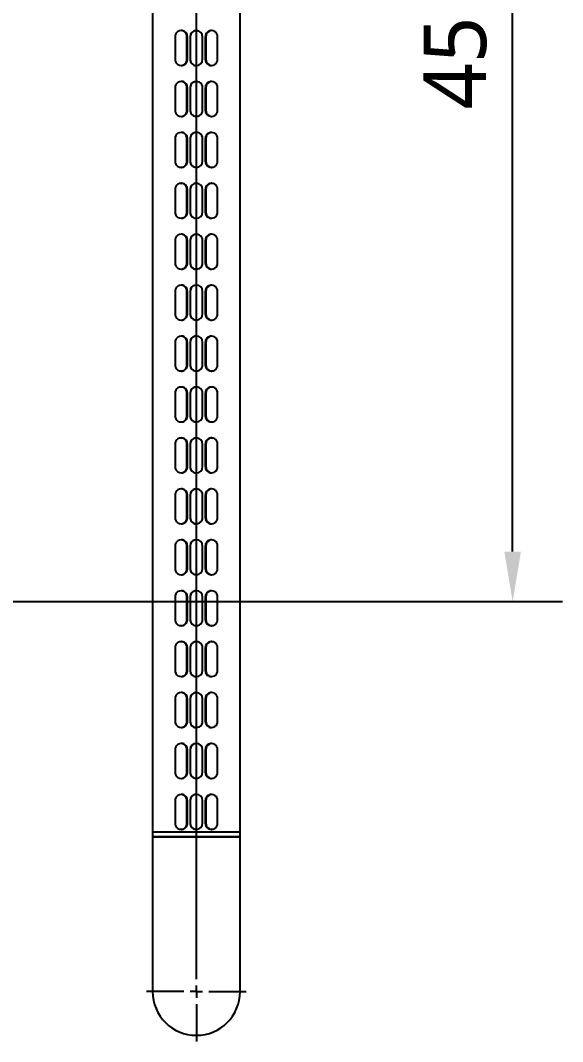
# Model space of a CAD drawing. Header units: millimetres. Extents: x 0 to 4679, y -4094 to -981.
# Drawn here: x 3387.6 to 3604.6, y -2334.9 to -1925.8 of the extents above; entities that cross this region are included whole.
import ezdxf
from ezdxf.lldxf.tags import DXFTag

# ---------------------------------------------------------------- set-up
doc = ezdxf.new("R2010")
doc.units = ezdxf.units.MM
for name, color, linetype in [('내부선 및 부속', 4, 'Continuous'), ('중심선', 1, 'DASHED'), ('치수선', 7, 'Continuous')]:
    doc.layers.add(name, color=color, linetype=linetype)
doc.styles.add('맑은고딕_치수', font='malgun.ttf', dxfattribs={"height": 25})
tags = doc.linetypes.add('DASHDOT', pattern=[70, 31, -13, 13, -13]).pattern_tags.tags
tags[10:11] = [DXFTag(74, 4), DXFTag(75, 0), DXFTag(340, '0'), DXFTag(46, 0.0), DXFTag(50, 0.0), DXFTag(44, 0.0), DXFTag(45, 0.0)]
tags[8:9] = [DXFTag(74, 4), DXFTag(75, 0), DXFTag(340, '0'), DXFTag(46, 0.0), DXFTag(50, 0.0), DXFTag(44, 0.0), DXFTag(45, 0.0)]
tags[6:7] = [DXFTag(74, 4), DXFTag(75, 0), DXFTag(340, '0'), DXFTag(46, 0.0), DXFTag(50, 0.0), DXFTag(44, 0.0), DXFTag(45, 0.0)]
tags[4:5] = [DXFTag(74, 4), DXFTag(75, 0), DXFTag(340, '0'), DXFTag(46, 0.0), DXFTag(50, 0.0), DXFTag(44, 0.0), DXFTag(45, 0.0)]
tags = doc.linetypes.add('DASHED', pattern=[25.72, 12.86, -12.86]).pattern_tags.tags
tags[6:7] = [DXFTag(74, 4), DXFTag(75, 0), DXFTag(340, '0'), DXFTag(46, 0.0), DXFTag(50, 0.0), DXFTag(44, 0.0), DXFTag(45, 0.0)]
tags[4:5] = [DXFTag(74, 4), DXFTag(75, 0), DXFTag(340, '0'), DXFTag(46, 0.0), DXFTag(50, 0.0), DXFTag(44, 0.0), DXFTag(45, 0.0)]
doc.dimstyles.new('계림치수_맑은고딕', dxfattribs={"dimtxt": 25, "dimasz": 20, "dimexe": 20, "dimexo": 0.0625, "dimgap": 10, "dimtad": 1, "dimdec": 0, "dimzin": 0, "dimdsep": 46, "dimtxsty": '맑은고딕_치수', "dimcen": 0.09, "dimadec": 0, "dimazin": 0, "dimtfac": 1, "dimtdec": 0, "dimtofl": 0, "dimtmove": 0, "dimatfit": 3, "dimfxl": 1, "dimtolj": 1, "dimtzin": 0, "dimarcsym": 0})

# ---------------------------------------------------------------- blocks, each defined once
blk = doc.blocks.new('*D7')
at = {"layer": '치수선', "color": 0, "lineweight": -2, "transparency": 16777216}
for p, q in [((3383.1, -1708.6), (3604.65, -1708.6)), ((3584.65, -2138.6), (3584.65, -1728.6)), ((3318.1, -2158.6), (3604.65, -2158.6))]:
    blk.add_line(p, q, dxfattribs=at)
at = {"layer": '치수선', "color": 0, "transparency": 16777216}
for points in [[(3581.31, -1728.6), (3587.98, -1728.6), (3584.65, -1708.6)], [(3581.31, -2138.6), (3587.98, -2138.6), (3584.65, -2158.6)]]:
    blk.add_solid(points, dxfattribs=at)
at = {"layer": '치수선', "color": 0, "transparency": 16777216, "insert": (3561.73, -1933.6), "char_height": 25, "attachment_point": 5, "rotation": 90, "style": '맑은고딕_치수'}
blk.add_mtext('\\A1;450', dxfattribs=at)

msp = doc.modelspace()

# ---------------------------------------------------------------- linework, layer by layer
at = {"layer": '내부선 및 부속', "linetype": 'Continuous'}
for p, q in [((3440.51, -1908.9), (3440.51, -2250.9)), ((3475.51, -2250.9), (3475.51, -1908.9)), ((3452.04, -1929.9), (3451.87, -1929.9)), ((3458.02, -1929.9), (3458.02, -1929.9)), ((3464.18, -1929.9), (3464.01, -1929.9)), ((3449.52, -1932.4), (3449.52, -1941.4)), ((3454.22, -1941.4), (3454.22, -1932.4)), ((3454.45, -1941.4), (3454.45, -1932.4)), ((3455.52, -1932.4), (3455.52, -1941.4)), ((3455.52, -1932.4), (3455.52, -1941.4)), ((3460.52, -1941.4), (3460.52, -1932.4)), ((3461.6, -1932.4), (3461.6, -1941.4)), ((3461.83, -1932.4), (3461.83, -1941.4)), ((3466.53, -1941.4), (3466.53, -1932.4)), ((3451.87, -1943.9), (3452.04, -1943.9)), ((3458.02, -1943.9), (3458.02, -1943.9)), ((3464.01, -1943.9), (3464.18, -1943.9)), ((3452.04, -1950.3), (3451.87, -1950.3)), ((3458.02, -1950.3), (3458.02, -1950.3)), ((3464.18, -1950.3), (3464.01, -1950.3)), ((3449.52, -1952.8), (3449.52, -1961.8)), ((3454.22, -1961.8), (3454.22, -1952.8)), ((3454.45, -1961.8), (3454.45, -1952.8)), ((3455.52, -1952.8), (3455.52, -1961.8)), ((3455.52, -1952.8), (3455.52, -1961.8)), ((3460.52, -1961.8), (3460.52, -1952.8)), ((3461.6, -1952.8), (3461.6, -1961.8)), ((3461.83, -1952.8), (3461.83, -1961.8)), ((3466.53, -1961.8), (3466.53, -1952.8)), ((3451.87, -1964.3), (3452.04, -1964.3)), ((3458.02, -1964.3), (3458.02, -1964.3)), ((3464.01, -1964.3), (3464.18, -1964.3)), ((3452.04, -1970.7), (3451.87, -1970.7)), ((3458.02, -1970.7), (3458.02, -1970.7)), ((3464.18, -1970.7), (3464.01, -1970.7)), ((3449.52, -1973.2), (3449.52, -1982.2)), ((3454.22, -1982.2), (3454.22, -1973.2)), ((3454.45, -1982.2), (3454.45, -1973.2)), ((3455.52, -1973.2), (3455.52, -1982.2)), ((3455.52, -1973.2), (3455.52, -1982.2)), ((3460.52, -1982.2), (3460.52, -1973.2)), ((3461.6, -1973.2), (3461.6, -1982.2)), ((3461.83, -1973.2), (3461.83, -1982.2)), ((3466.53, -1982.2), (3466.53, -1973.2)), ((3451.87, -1984.7), (3452.04, -1984.7)), ((3458.02, -1984.7), (3458.02, -1984.7)), ((3464.01, -1984.7), (3464.18, -1984.7)), ((3452.04, -1991.1), (3451.87, -1991.1)), ((3458.02, -1991.1), (3458.02, -1991.1)), ((3464.18, -1991.1), (3464.01, -1991.1)), ((3449.52, -1993.6), (3449.52, -2002.6)), ((3454.22, -2002.6), (3454.22, -1993.6)), ((3454.45, -2002.6), (3454.45, -1993.6)), ((3455.52, -1993.6), (3455.52, -2002.6)), ((3455.52, -1993.6), (3455.52, -2002.6)), ((3460.52, -2002.6), (3460.52, -1993.6)), ((3461.6, -1993.6), (3461.6, -2002.6)), ((3461.83, -1993.6), (3461.83, -2002.6)), ((3466.53, -2002.6), (3466.53, -1993.6)), ((3451.87, -2005.1), (3452.04, -2005.1)), ((3458.02, -2005.1), (3458.02, -2005.1)), ((3464.01, -2005.1), (3464.18, -2005.1)), ((3452.04, -2011.5), (3451.87, -2011.5)), ((3458.02, -2011.5), (3458.02, -2011.5)), ((3464.18, -2011.5), (3464.01, -2011.5)), ((3449.52, -2014), (3449.52, -2023)), ((3454.22, -2023), (3454.22, -2014)), ((3454.45, -2023), (3454.45, -2014)), ((3455.52, -2014), (3455.52, -2023)), ((3455.52, -2014), (3455.52, -2023)), ((3460.52, -2023), (3460.52, -2014)), ((3461.6, -2014), (3461.6, -2023)), ((3461.83, -2014), (3461.83, -2023)), ((3466.53, -2023), (3466.53, -2014)), ((3451.87, -2025.5), (3452.04, -2025.5)), ((3458.02, -2025.5), (3458.02, -2025.5)), ((3464.01, -2025.5), (3464.18, -2025.5)), ((3452.04, -2031.9), (3451.87, -2031.9)), ((3458.02, -2031.9), (3458.02, -2031.9)), ((3464.18, -2031.9), (3464.01, -2031.9)), ((3449.52, -2034.4), (3449.52, -2043.4)), ((3454.22, -2043.4), (3454.22, -2034.4)), ((3454.45, -2043.4), (3454.45, -2034.4)), ((3455.52, -2034.4), (3455.52, -2043.4)), ((3455.52, -2034.4), (3455.52, -2043.4)), ((3460.52, -2043.4), (3460.52, -2034.4)), ((3461.6, -2034.4), (3461.6, -2043.4)), ((3461.83, -2034.4), (3461.83, -2043.4)), ((3466.53, -2043.4), (3466.53, -2034.4)), ((3451.87, -2045.9), (3452.04, -2045.9)), ((3458.02, -2045.9), (3458.02, -2045.9)), ((3464.01, -2045.9), (3464.18, -2045.9)), ((3452.04, -2052.3), (3451.87, -2052.3)), ((3458.02, -2052.3), (3458.02, -2052.3)), ((3464.18, -2052.3), (3464.01, -2052.3)), ((3449.52, -2054.8), (3449.52, -2063.8)), ((3454.22, -2063.8), (3454.22, -2054.8)), ((3454.45, -2063.8), (3454.45, -2054.8)), ((3455.52, -2054.8), (3455.52, -2063.8)), ((3455.52, -2054.8), (3455.52, -2063.8)), ((3460.52, -2063.8), (3460.52, -2054.8)), ((3461.6, -2054.8), (3461.6, -2063.8)), ((3461.83, -2054.8), (3461.83, -2063.8)), ((3466.53, -2063.8), (3466.53, -2054.8)), ((3451.87, -2066.3), (3452.04, -2066.3)), ((3458.02, -2066.3), (3458.02, -2066.3)), ((3464.01, -2066.3), (3464.18, -2066.3)), ((3452.04, -2072.7), (3451.87, -2072.7)), ((3458.02, -2072.7), (3458.02, -2072.7)), ((3464.18, -2072.7), (3464.01, -2072.7)), ((3449.52, -2075.2), (3449.52, -2084.2)), ((3454.22, -2084.2), (3454.22, -2075.2)), ((3454.45, -2084.2), (3454.45, -2075.2)), ((3455.52, -2075.2), (3455.52, -2084.2)), ((3455.52, -2075.2), (3455.52, -2084.2)), ((3460.52, -2084.2), (3460.52, -2075.2)), ((3461.6, -2075.2), (3461.6, -2084.2)), ((3461.83, -2075.2), (3461.83, -2084.2)), ((3466.53, -2084.2), (3466.53, -2075.2)), ((3451.87, -2086.7), (3452.04, -2086.7)), ((3458.02, -2086.7), (3458.02, -2086.7)), ((3464.01, -2086.7), (3464.18, -2086.7)), ((3452.04, -2093.1), (3451.87, -2093.1)), ((3458.02, -2093.1), (3458.02, -2093.1)), ((3464.18, -2093.1), (3464.01, -2093.1)), ((3449.52, -2095.6), (3449.52, -2104.6)), ((3454.22, -2104.6), (3454.22, -2095.6)), ((3454.45, -2104.6), (3454.45, -2095.6)), ((3455.52, -2095.6), (3455.52, -2104.6)), ((3455.52, -2095.6), (3455.52, -2104.6)), ((3460.52, -2104.6), (3460.52, -2095.6)), ((3461.6, -2095.6), (3461.6, -2104.6)), ((3461.83, -2095.6), (3461.83, -2104.6)), ((3466.53, -2104.6), (3466.53, -2095.6)), ((3451.87, -2107.1), (3452.04, -2107.1)), ((3458.02, -2107.1), (3458.02, -2107.1)), ((3464.01, -2107.1), (3464.18, -2107.1)), ((3452.04, -2113.5), (3451.87, -2113.5)), ((3458.02, -2113.5), (3458.02, -2113.5)), ((3464.18, -2113.5), (3464.01, -2113.5)), ((3449.52, -2116), (3449.52, -2125)), ((3454.22, -2125), (3454.22, -2116)), ((3454.45, -2125), (3454.45, -2116)), ((3455.52, -2116), (3455.52, -2125)), ((3455.52, -2116), (3455.52, -2125)), ((3460.52, -2125), (3460.52, -2116)), ((3461.6, -2116), (3461.6, -2125)), ((3461.83, -2116), (3461.83, -2125)), ((3466.53, -2125), (3466.53, -2116)), ((3451.87, -2127.5), (3452.04, -2127.5)), ((3458.02, -2127.5), (3458.02, -2127.5)), ((3464.01, -2127.5), (3464.18, -2127.5)), ((3452.04, -2133.9), (3451.87, -2133.9)), ((3458.02, -2133.9), (3458.02, -2133.9)), ((3464.18, -2133.9), (3464.01, -2133.9)), ((3449.52, -2136.4), (3449.52, -2145.4)), ((3454.22, -2145.4), (3454.22, -2136.4)), ((3454.45, -2145.4), (3454.45, -2136.4)), ((3455.52, -2136.4), (3455.52, -2145.4)), ((3455.52, -2136.4), (3455.52, -2145.4)), ((3460.52, -2145.4), (3460.52, -2136.4)), ((3461.6, -2136.4), (3461.6, -2145.4)), ((3461.83, -2136.4), (3461.83, -2145.4)), ((3466.53, -2145.4), (3466.53, -2136.4)), ((3451.87, -2147.9), (3452.04, -2147.9)), ((3458.02, -2147.9), (3458.02, -2147.9)), ((3464.01, -2147.9), (3464.18, -2147.9)), ((3452.04, -2154.3), (3451.87, -2154.3)), ((3458.02, -2154.3), (3458.02, -2154.3)), ((3464.18, -2154.3), (3464.01, -2154.3)), ((3449.52, -2156.8), (3449.52, -2165.8)), ((3454.22, -2165.8), (3454.22, -2156.8)), ((3454.45, -2165.8), (3454.45, -2156.8)), ((3455.52, -2156.8), (3455.52, -2165.8)), ((3455.52, -2156.8), (3455.52, -2165.8)), ((3460.52, -2165.8), (3460.52, -2156.8)), ((3461.6, -2156.8), (3461.6, -2165.8)), ((3461.83, -2156.8), (3461.83, -2165.8)), ((3466.53, -2165.8), (3466.53, -2156.8)), ((3451.87, -2168.3), (3452.04, -2168.3)), ((3458.02, -2168.3), (3458.02, -2168.3)), ((3464.01, -2168.3), (3464.18, -2168.3)), ((3452.04, -2174.7), (3451.87, -2174.7)), ((3458.02, -2174.7), (3458.02, -2174.7)), ((3464.18, -2174.7), (3464.01, -2174.7)), ((3449.52, -2177.2), (3449.52, -2186.2)), ((3454.22, -2186.2), (3454.22, -2177.2)), ((3454.45, -2186.2), (3454.45, -2177.2)), ((3455.52, -2177.2), (3455.52, -2186.2)), ((3455.52, -2177.2), (3455.52, -2186.2)), ((3460.52, -2186.2), (3460.52, -2177.2)), ((3461.6, -2177.2), (3461.6, -2186.2)), ((3461.83, -2177.2), (3461.83, -2186.2)), ((3466.53, -2186.2), (3466.53, -2177.2)), ((3451.87, -2188.7), (3452.04, -2188.7)), ((3458.02, -2188.7), (3458.02, -2188.7)), ((3464.01, -2188.7), (3464.18, -2188.7)), ((3452.04, -2195.1), (3451.87, -2195.1)), ((3458.02, -2195.1), (3458.02, -2195.1)), ((3464.18, -2195.1), (3464.01, -2195.1)), ((3449.52, -2197.6), (3449.52, -2206.6)), ((3454.22, -2206.6), (3454.22, -2197.6)), ((3454.45, -2206.6), (3454.45, -2197.6)), ((3455.52, -2197.6), (3455.52, -2206.6)), ((3455.52, -2197.6), (3455.52, -2206.6)), ((3460.52, -2206.6), (3460.52, -2197.6)), ((3461.6, -2197.6), (3461.6, -2206.6)), ((3461.83, -2197.6), (3461.83, -2206.6)), ((3466.53, -2206.6), (3466.53, -2197.6)), ((3451.87, -2209.1), (3452.04, -2209.1)), ((3458.02, -2209.1), (3458.02, -2209.1)), ((3464.01, -2209.1), (3464.18, -2209.1)), ((3452.04, -2215.5), (3451.87, -2215.5)), ((3458.02, -2215.5), (3458.02, -2215.5)), ((3464.18, -2215.5), (3464.01, -2215.5)), ((3449.52, -2218), (3449.52, -2227)), ((3454.22, -2227), (3454.22, -2218)), ((3454.45, -2227), (3454.45, -2218)), ((3455.52, -2218), (3455.52, -2227)), ((3455.52, -2218), (3455.52, -2227)), ((3460.52, -2227), (3460.52, -2218)), ((3461.6, -2218), (3461.6, -2227)), ((3461.83, -2218), (3461.83, -2227)), ((3466.53, -2227), (3466.53, -2218)), ((3451.87, -2229.5), (3452.04, -2229.5)), ((3458.02, -2229.5), (3458.02, -2229.5)), ((3464.01, -2229.5), (3464.18, -2229.5)), ((3452.04, -2235.9), (3451.87, -2235.9)), ((3458.02, -2235.9), (3458.02, -2235.9)), ((3464.18, -2235.9), (3464.01, -2235.9)), ((3449.52, -2238.4), (3449.52, -2247.4)), ((3454.22, -2247.4), (3454.22, -2238.4)), ((3454.45, -2247.4), (3454.45, -2238.4)), ((3455.52, -2238.4), (3455.52, -2247.4)), ((3455.52, -2238.4), (3455.52, -2247.4)), ((3460.52, -2247.4), (3460.52, -2238.4)), ((3461.6, -2238.4), (3461.6, -2247.4)), ((3461.83, -2238.4), (3461.83, -2247.4)), ((3466.53, -2247.4), (3466.53, -2238.4)), ((3440.51, -2250.9), (3440.51, -2252.9)), ((3440.51, -2250.9), (3456.41, -2250.9)), ((3440.51, -2250.9), (3475.51, -2250.9)), ((3440.51, -2252.9), (3440.51, -2289.9)), ((3440.51, -2252.9), (3456.41, -2252.9)), ((3475.51, -2252.9), (3440.51, -2252.9)), ((3451.87, -2249.9), (3452.04, -2249.9)), ((3456.41, -2250.9), (3475.51, -2250.9)), ((3456.41, -2252.9), (3475.51, -2252.9)), ((3458.02, -2249.9), (3458.02, -2249.9)), ((3464.01, -2249.9), (3464.18, -2249.9)), ((3475.51, -2252.9), (3475.51, -2250.9)), ((3475.51, -2289.9), (3475.51, -2252.9)), ((3440.51, -2289.9), (3440.51, -2314.9)), ((3475.51, -2314.9), (3475.51, -2289.9))]:
    msp.add_line(p, q, dxfattribs=at)
for centre, radius, start, end in [((3451.87, -1932.28), 2.35, 357.1435, 182.8565), ((3458.02, -1932.4), 2.5, 360, 180), ((3464.18, -1932.28), 2.35, 357.1214, 182.8786), ((3451.87, -1941.52), 2.35, 177.1437, 2.8563), ((3458.02, -1941.4), 2.5, 180.0002, 359.9998), ((3464.18, -1941.52), 2.35, 177.1217, 2.8783), ((3451.87, -1952.68), 2.35, 357.1434, 182.8566), ((3458.02, -1952.8), 2.5, 359.9999, 180.0001), ((3464.18, -1952.68), 2.35, 357.1213, 182.8787), ((3451.87, -1961.92), 2.35, 177.1433, 2.8567), ((3458.02, -1961.8), 2.5, 179.9997, 0.0003), ((3464.18, -1961.92), 2.35, 177.1212, 2.8788), ((3451.87, -1973.08), 2.35, 357.1433, 182.8567), ((3458.02, -1973.2), 2.5, 359.9997, 180.0003), ((3464.18, -1973.08), 2.35, 357.1212, 182.8788), ((3451.87, -1982.32), 2.35, 177.1437, 2.8563), ((3458.02, -1982.2), 2.5, 180.0002, 359.9998), ((3464.18, -1982.32), 2.35, 177.1217, 2.8783), ((3451.87, -1993.48), 2.35, 357.1437, 182.8563), ((3458.02, -1993.6), 2.5, 0.0002, 179.9998), ((3464.18, -1993.48), 2.35, 357.1217, 182.8783), ((3451.87, -2002.72), 2.35, 177.1437, 2.8563), ((3458.02, -2002.6), 2.5, 180.0002, 359.9998), ((3464.18, -2002.72), 2.35, 177.1217, 2.8783), ((3451.87, -2013.88), 2.35, 357.1431, 182.8569), ((3458.02, -2014), 2.5, 359.9995, 180.0005), ((3464.18, -2013.88), 2.35, 357.121, 182.879), ((3451.87, -2023.12), 2.35, 177.1431, 2.8569), ((3458.02, -2023), 2.5, 179.9995, 0.0005), ((3464.18, -2023.12), 2.35, 177.121, 2.879), ((3451.87, -2034.28), 2.35, 357.1437, 182.8563), ((3458.02, -2034.4), 2.5, 0.0002, 179.9998), ((3464.18, -2034.28), 2.35, 357.1217, 182.8783), ((3451.87, -2043.52), 2.35, 177.1437, 2.8563), ((3458.02, -2043.4), 2.5, 180.0002, 359.9998), ((3464.18, -2043.52), 2.35, 177.1217, 2.8783), ((3451.87, -2054.68), 2.35, 357.1437, 182.8563), ((3458.02, -2054.8), 2.5, 0.0002, 179.9998), ((3464.18, -2054.68), 2.35, 357.1217, 182.8783), ((3451.87, -2063.92), 2.35, 177.1433, 2.8567), ((3458.02, -2063.8), 2.5, 179.9997, 0.0003), ((3464.18, -2063.92), 2.35, 177.1212, 2.8788), ((3451.87, -2075.08), 2.35, 357.1433, 182.8567), ((3458.02, -2075.2), 2.5, 359.9997, 180.0003), ((3464.18, -2075.08), 2.35, 357.1212, 182.8788), ((3451.87, -2084.32), 2.35, 177.1437, 2.8563), ((3458.02, -2084.2), 2.5, 180.0002, 359.9998), ((3464.18, -2084.32), 2.35, 177.1217, 2.8783), ((3451.87, -2095.48), 2.35, 357.1437, 182.8563), ((3458.02, -2095.6), 2.5, 0.0002, 179.9998), ((3464.18, -2095.48), 2.35, 357.1217, 182.8783), ((3451.87, -2104.72), 2.35, 177.1437, 2.8563), ((3458.02, -2104.6), 2.5, 180.0002, 359.9998), ((3464.18, -2104.72), 2.35, 177.1217, 2.8783), ((3451.87, -2115.88), 2.35, 357.1433, 182.8567), ((3458.02, -2116), 2.5, 359.9997, 180.0003), ((3464.18, -2115.88), 2.35, 357.1212, 182.8788), ((3451.87, -2125.12), 2.35, 177.1431, 2.8569), ((3458.02, -2125), 2.5, 179.9995, 0.0005), ((3464.18, -2125.12), 2.35, 177.121, 2.879), ((3451.87, -2136.28), 2.35, 357.1437, 182.8563), ((3458.02, -2136.4), 2.5, 0.0002, 179.9998), ((3464.18, -2136.28), 2.35, 357.1217, 182.8783), ((3451.87, -2145.52), 2.35, 177.1437, 2.8563), ((3458.02, -2145.4), 2.5, 180.0002, 359.9998), ((3464.18, -2145.52), 2.35, 177.1217, 2.8783), ((3451.87, -2156.68), 2.35, 357.1437, 182.8563), ((3458.02, -2156.8), 2.5, 0.0002, 179.9998), ((3464.18, -2156.68), 2.35, 357.1217, 182.8783), ((3451.87, -2165.92), 2.35, 177.1433, 2.8567), ((3458.02, -2165.8), 2.5, 179.9997, 0.0003), ((3464.18, -2165.92), 2.35, 177.1212, 2.8788), ((3451.87, -2177.08), 2.35, 357.1433, 182.8567), ((3458.02, -2177.2), 2.5, 359.9997, 180.0003), ((3464.18, -2177.08), 2.35, 357.1212, 182.8788), ((3451.87, -2186.32), 2.35, 177.1437, 2.8563), ((3458.02, -2186.2), 2.5, 180.0002, 359.9998), ((3464.18, -2186.32), 2.35, 177.1217, 2.8783), ((3451.87, -2197.48), 2.35, 357.1437, 182.8563), ((3458.02, -2197.6), 2.5, 0.0002, 179.9998), ((3464.18, -2197.48), 2.35, 357.1217, 182.8783), ((3451.87, -2206.72), 2.35, 177.1431, 2.8569), ((3458.02, -2206.6), 2.5, 179.9995, 0.0005), ((3464.18, -2206.72), 2.35, 177.121, 2.879), ((3451.87, -2217.88), 2.35, 357.1437, 182.8563), ((3458.02, -2218), 2.5, 0.0002, 179.9998), ((3464.18, -2217.88), 2.35, 357.1217, 182.8783), ((3451.87, -2227.12), 2.35, 177.1437, 2.8563), ((3458.02, -2227), 2.5, 180.0002, 359.9998), ((3464.18, -2227.12), 2.35, 177.1217, 2.8783), ((3451.87, -2238.28), 2.35, 357.1437, 182.8563), ((3458.02, -2238.4), 2.5, 0.0002, 179.9998), ((3464.18, -2238.28), 2.35, 357.1217, 182.8783), ((3451.87, -2247.52), 2.35, 177.1437, 2.8563), ((3458.02, -2247.4), 2.5, 180.0002, 359.9998), ((3464.18, -2247.52), 2.35, 177.1217, 2.8783), ((3458.01, -2314.9), 17.5, 180, 270), ((3458.01, -2314.9), 17.5, 270, 0)]:
    msp.add_arc(centre, radius, start, end, dxfattribs=at)
for points, knots in [([(3454.45, -1932.4), (3454.42, -1932.12), (3454.37, -1931.56), (3453.95, -1930.82), (3453.33, -1930.25), (3452.66, -1929.93), (3452.21, -1929.93), (3452.04, -1929.93)], [0, 0, 0, 0, 0.21325, 0.426444, 0.641012, 0.856495, 1, 1, 1, 1]), ([(3458.02, -1929.93), (3457.93, -1929.92), (3457.56, -1929.89), (3456.93, -1930.12), (3456.23, -1930.59), (3455.73, -1931.29), (3455.54, -1931.93), (3455.53, -1932.31), (3455.52, -1932.4)], [0, 0, 0, 0, 0.070496, 0.282949, 0.496153, 0.711255, 0.926475, 1, 1, 1, 1]), ([(3464, -1929.93), (3463.92, -1929.92), (3463.57, -1929.89), (3462.97, -1930.12), (3462.29, -1930.59), (3461.81, -1931.29), (3461.61, -1931.93), (3461.6, -1932.31), (3461.6, -1932.4)], [0, 0, 0, 0, 0.070496, 0.282949, 0.496153, 0.711255, 0.926475, 1, 1, 1, 1]), ([(3452.04, -1943.87), (3452.13, -1943.88), (3452.47, -1943.91), (3453.08, -1943.69), (3453.75, -1943.21), (3454.24, -1942.52), (3454.43, -1941.87), (3454.44, -1941.5), (3454.45, -1941.4)], [0, 0, 0, 0, 0.070496, 0.282951, 0.496155, 0.711255, 0.926479, 1, 1, 1, 1]), ([(3455.52, -1941.4), (3455.55, -1941.68), (3455.61, -1942.24), (3456.03, -1942.99), (3456.66, -1943.55), (3457.36, -1943.87), (3457.84, -1943.87), (3458.02, -1943.87)], [0, 0, 0, 0, 0.213246, 0.426444, 0.64101, 0.856495, 1, 1, 1, 1]), ([(3461.6, -1941.4), (3461.62, -1941.68), (3461.68, -1942.24), (3462.1, -1942.99), (3462.71, -1943.55), (3463.39, -1943.87), (3463.83, -1943.87), (3464.01, -1943.87)], [0, 0, 0, 0, 0.213246, 0.426444, 0.64101, 0.856495, 1, 1, 1, 1]), ([(3454.45, -1952.8), (3454.42, -1952.52), (3454.37, -1951.96), (3453.95, -1951.22), (3453.33, -1950.65), (3452.66, -1950.33), (3452.21, -1950.33), (3452.04, -1950.33)], [0, 0, 0, 0, 0.21325, 0.426444, 0.641012, 0.856495, 1, 1, 1, 1]), ([(3458.02, -1950.33), (3457.93, -1950.32), (3457.56, -1950.29), (3456.93, -1950.52), (3456.23, -1950.99), (3455.73, -1951.69), (3455.54, -1952.33), (3455.53, -1952.71), (3455.52, -1952.8)], [0, 0, 0, 0, 0.070496, 0.28295, 0.496154, 0.711252, 0.926475, 1, 1, 1, 1]), ([(3464, -1950.33), (3463.92, -1950.32), (3463.57, -1950.29), (3462.97, -1950.52), (3462.29, -1950.99), (3461.81, -1951.69), (3461.61, -1952.33), (3461.6, -1952.71), (3461.6, -1952.8)], [0, 0, 0, 0, 0.070496, 0.28295, 0.496154, 0.711252, 0.926475, 1, 1, 1, 1]), ([(3452.04, -1964.27), (3452.13, -1964.28), (3452.47, -1964.31), (3453.08, -1964.09), (3453.75, -1963.61), (3454.24, -1962.92), (3454.43, -1962.27), (3454.44, -1961.9), (3454.45, -1961.8)], [0, 0, 0, 0, 0.070496, 0.28295, 0.496154, 0.711255, 0.926475, 1, 1, 1, 1]), ([(3455.52, -1961.8), (3455.55, -1962.08), (3455.61, -1962.64), (3456.03, -1963.39), (3456.66, -1963.95), (3457.36, -1964.27), (3457.84, -1964.27), (3458.02, -1964.27)], [0, 0, 0, 0, 0.213249, 0.426443, 0.641013, 0.856495, 1, 1, 1, 1]), ([(3461.6, -1961.8), (3461.62, -1962.08), (3461.68, -1962.64), (3462.1, -1963.39), (3462.71, -1963.95), (3463.39, -1964.27), (3463.83, -1964.27), (3464.01, -1964.27)], [0, 0, 0, 0, 0.213249, 0.426443, 0.641013, 0.856495, 1, 1, 1, 1]), ([(3454.45, -1973.2), (3454.42, -1972.92), (3454.37, -1972.36), (3453.95, -1971.62), (3453.33, -1971.05), (3452.66, -1970.73), (3452.21, -1970.73), (3452.04, -1970.73)], [0, 0, 0, 0, 0.213249, 0.426443, 0.641013, 0.856495, 1, 1, 1, 1]), ([(3458.02, -1970.73), (3457.93, -1970.72), (3457.56, -1970.69), (3456.93, -1970.92), (3456.23, -1971.39), (3455.73, -1972.09), (3455.54, -1972.73), (3455.53, -1973.11), (3455.52, -1973.2)], [0, 0, 0, 0, 0.070496, 0.28295, 0.496154, 0.711256, 0.926475, 1, 1, 1, 1]), ([(3464, -1970.73), (3463.92, -1970.72), (3463.57, -1970.69), (3462.97, -1970.92), (3462.29, -1971.39), (3461.81, -1972.09), (3461.61, -1972.73), (3461.6, -1973.11), (3461.6, -1973.2)], [0, 0, 0, 0, 0.070496, 0.28295, 0.496154, 0.711256, 0.926475, 1, 1, 1, 1]), ([(3452.04, -1984.67), (3452.13, -1984.68), (3452.47, -1984.71), (3453.08, -1984.49), (3453.75, -1984.01), (3454.24, -1983.32), (3454.43, -1982.67), (3454.44, -1982.3), (3454.45, -1982.2)], [0, 0, 0, 0, 0.070497, 0.282952, 0.496157, 0.711254, 0.926482, 1, 1, 1, 1]), ([(3455.52, -1982.2), (3455.55, -1982.48), (3455.61, -1983.04), (3456.03, -1983.79), (3456.66, -1984.35), (3457.36, -1984.67), (3457.84, -1984.67), (3458.02, -1984.67)], [0, 0, 0, 0, 0.213243, 0.426444, 0.641011, 0.856494, 1, 1, 1, 1]), ([(3461.6, -1982.2), (3461.62, -1982.48), (3461.68, -1983.04), (3462.1, -1983.79), (3462.71, -1984.35), (3463.39, -1984.67), (3463.83, -1984.67), (3464.01, -1984.67)], [0, 0, 0, 0, 0.213243, 0.426444, 0.641011, 0.856494, 1, 1, 1, 1]), ([(3454.45, -1993.6), (3454.42, -1993.32), (3454.37, -1992.76), (3453.95, -1992.02), (3453.33, -1991.45), (3452.66, -1991.13), (3452.21, -1991.13), (3452.04, -1991.13)], [0, 0, 0, 0, 0.21325, 0.426445, 0.641011, 0.856495, 1, 1, 1, 1]), ([(3458.02, -1991.13), (3457.93, -1991.12), (3457.56, -1991.09), (3456.93, -1991.32), (3456.23, -1991.79), (3455.73, -1992.49), (3455.54, -1993.13), (3455.53, -1993.51), (3455.52, -1993.6)], [0, 0, 0, 0, 0.070497, 0.28295, 0.496154, 0.711256, 0.926475, 1, 1, 1, 1]), ([(3464, -1991.13), (3463.92, -1991.12), (3463.57, -1991.09), (3462.97, -1991.32), (3462.29, -1991.79), (3461.81, -1992.49), (3461.61, -1993.13), (3461.6, -1993.51), (3461.6, -1993.6)], [0, 0, 0, 0, 0.070497, 0.28295, 0.496154, 0.711256, 0.926475, 1, 1, 1, 1]), ([(3452.04, -2005.07), (3452.13, -2005.08), (3452.47, -2005.11), (3453.08, -2004.89), (3453.75, -2004.41), (3454.24, -2003.72), (3454.43, -2003.07), (3454.44, -2002.7), (3454.45, -2002.6)], [0, 0, 0, 0, 0.070496, 0.28295, 0.496154, 0.711255, 0.926475, 1, 1, 1, 1]), ([(3455.52, -2002.6), (3455.55, -2002.88), (3455.61, -2003.44), (3456.03, -2004.19), (3456.66, -2004.75), (3457.36, -2005.07), (3457.84, -2005.07), (3458.02, -2005.07)], [0, 0, 0, 0, 0.21325, 0.426444, 0.641009, 0.856495, 1, 1, 1, 1]), ([(3461.6, -2002.6), (3461.62, -2002.88), (3461.68, -2003.44), (3462.1, -2004.19), (3462.71, -2004.75), (3463.39, -2005.07), (3463.83, -2005.07), (3464.01, -2005.07)], [0, 0, 0, 0, 0.21325, 0.426444, 0.641009, 0.856495, 1, 1, 1, 1]), ([(3454.45, -2014), (3454.42, -2013.72), (3454.37, -2013.16), (3453.95, -2012.42), (3453.33, -2011.85), (3452.66, -2011.53), (3452.21, -2011.53), (3452.04, -2011.53)], [0, 0, 0, 0, 0.213249, 0.426443, 0.641013, 0.856495, 1, 1, 1, 1]), ([(3458.02, -2011.53), (3457.93, -2011.52), (3457.56, -2011.49), (3456.93, -2011.72), (3456.23, -2012.19), (3455.73, -2012.89), (3455.54, -2013.53), (3455.53, -2013.91), (3455.52, -2014)], [0, 0, 0, 0, 0.070496, 0.28295, 0.496153, 0.711249, 0.926475, 1, 1, 1, 1]), ([(3464, -2011.53), (3463.92, -2011.52), (3463.57, -2011.49), (3462.97, -2011.72), (3462.29, -2012.19), (3461.81, -2012.89), (3461.61, -2013.53), (3461.6, -2013.91), (3461.6, -2014)], [0, 0, 0, 0, 0.070496, 0.28295, 0.496153, 0.711249, 0.926475, 1, 1, 1, 1]), ([(3452.04, -2025.47), (3452.13, -2025.48), (3452.47, -2025.51), (3453.08, -2025.29), (3453.75, -2024.81), (3454.24, -2024.12), (3454.43, -2023.47), (3454.44, -2023.1), (3454.45, -2023)], [0, 0, 0, 0, 0.070496, 0.28295, 0.496154, 0.711255, 0.926475, 1, 1, 1, 1]), ([(3455.52, -2023), (3455.55, -2023.28), (3455.61, -2023.84), (3456.03, -2024.59), (3456.66, -2025.15), (3457.36, -2025.47), (3457.84, -2025.47), (3458.02, -2025.47)], [0, 0, 0, 0, 0.213249, 0.426443, 0.641013, 0.856495, 1, 1, 1, 1]), ([(3461.6, -2023), (3461.62, -2023.28), (3461.68, -2023.84), (3462.1, -2024.59), (3462.71, -2025.15), (3463.39, -2025.47), (3463.83, -2025.47), (3464.01, -2025.47)], [0, 0, 0, 0, 0.213249, 0.426443, 0.641013, 0.856495, 1, 1, 1, 1]), ([(3454.45, -2034.4), (3454.42, -2034.12), (3454.37, -2033.56), (3453.95, -2032.82), (3453.33, -2032.25), (3452.66, -2031.93), (3452.21, -2031.93), (3452.04, -2031.93)], [0, 0, 0, 0, 0.213249, 0.426443, 0.641013, 0.856495, 1, 1, 1, 1]), ([(3458.02, -2031.93), (3457.93, -2031.92), (3457.56, -2031.89), (3456.93, -2032.12), (3456.23, -2032.59), (3455.73, -2033.29), (3455.54, -2033.93), (3455.53, -2034.31), (3455.52, -2034.4)], [0, 0, 0, 0, 0.070496, 0.28295, 0.496154, 0.711256, 0.926475, 1, 1, 1, 1]), ([(3464, -2031.93), (3463.92, -2031.92), (3463.57, -2031.89), (3462.97, -2032.12), (3462.29, -2032.59), (3461.81, -2033.29), (3461.61, -2033.93), (3461.6, -2034.31), (3461.6, -2034.4)], [0, 0, 0, 0, 0.070496, 0.28295, 0.496154, 0.711256, 0.926475, 1, 1, 1, 1]), ([(3452.04, -2045.87), (3452.13, -2045.88), (3452.47, -2045.91), (3453.08, -2045.69), (3453.75, -2045.21), (3454.24, -2044.52), (3454.43, -2043.87), (3454.44, -2043.5), (3454.45, -2043.4)], [0, 0, 0, 0, 0.070496, 0.282948, 0.496153, 0.711255, 0.926475, 1, 1, 1, 1]), ([(3455.52, -2043.4), (3455.55, -2043.68), (3455.61, -2044.24), (3456.03, -2044.99), (3456.66, -2045.55), (3457.36, -2045.87), (3457.84, -2045.87), (3458.02, -2045.87)], [0, 0, 0, 0, 0.21325, 0.426445, 0.641011, 0.856495, 1, 1, 1, 1]), ([(3461.6, -2043.4), (3461.62, -2043.68), (3461.68, -2044.24), (3462.1, -2044.99), (3462.71, -2045.55), (3463.39, -2045.87), (3463.83, -2045.87), (3464.01, -2045.87)], [0, 0, 0, 0, 0.21325, 0.426445, 0.641011, 0.856495, 1, 1, 1, 1]), ([(3454.45, -2054.8), (3454.42, -2054.52), (3454.37, -2053.96), (3453.95, -2053.22), (3453.33, -2052.65), (3452.66, -2052.33), (3452.21, -2052.33), (3452.04, -2052.33)], [0, 0, 0, 0, 0.213243, 0.426444, 0.641011, 0.856494, 1, 1, 1, 1]), ([(3458.02, -2052.33), (3457.93, -2052.32), (3457.56, -2052.29), (3456.93, -2052.52), (3456.23, -2052.99), (3455.73, -2053.69), (3455.54, -2054.33), (3455.53, -2054.71), (3455.52, -2054.8)], [0, 0, 0, 0, 0.070496, 0.282949, 0.496158, 0.711254, 0.926475, 1, 1, 1, 1]), ([(3464, -2052.33), (3463.92, -2052.32), (3463.57, -2052.29), (3462.97, -2052.52), (3462.29, -2052.99), (3461.81, -2053.69), (3461.61, -2054.33), (3461.6, -2054.71), (3461.6, -2054.8)], [0, 0, 0, 0, 0.070497, 0.282949, 0.496158, 0.711254, 0.926475, 1, 1, 1, 1]), ([(3452.04, -2066.27), (3452.13, -2066.28), (3452.47, -2066.31), (3453.08, -2066.09), (3453.75, -2065.61), (3454.24, -2064.92), (3454.43, -2064.27), (3454.44, -2063.9), (3454.45, -2063.8)], [0, 0, 0, 0, 0.070496, 0.28295, 0.496154, 0.711255, 0.926475, 1, 1, 1, 1]), ([(3455.52, -2063.8), (3455.55, -2064.08), (3455.61, -2064.64), (3456.03, -2065.39), (3456.66, -2065.95), (3457.36, -2066.27), (3457.84, -2066.27), (3458.02, -2066.27)], [0, 0, 0, 0, 0.213249, 0.426443, 0.641013, 0.856495, 1, 1, 1, 1]), ([(3461.6, -2063.8), (3461.62, -2064.08), (3461.68, -2064.64), (3462.1, -2065.39), (3462.71, -2065.95), (3463.39, -2066.27), (3463.83, -2066.27), (3464.01, -2066.27)], [0, 0, 0, 0, 0.213249, 0.426443, 0.641013, 0.856495, 1, 1, 1, 1]), ([(3454.45, -2075.2), (3454.42, -2074.92), (3454.37, -2074.36), (3453.95, -2073.62), (3453.33, -2073.05), (3452.66, -2072.73), (3452.21, -2072.73), (3452.04, -2072.73)], [0, 0, 0, 0, 0.213249, 0.426443, 0.641013, 0.856495, 1, 1, 1, 1]), ([(3458.02, -2072.73), (3457.93, -2072.72), (3457.56, -2072.69), (3456.93, -2072.92), (3456.23, -2073.39), (3455.73, -2074.09), (3455.54, -2074.73), (3455.53, -2075.11), (3455.52, -2075.2)], [0, 0, 0, 0, 0.070496, 0.28295, 0.496154, 0.711256, 0.926475, 1, 1, 1, 1]), ([(3464, -2072.73), (3463.92, -2072.72), (3463.57, -2072.69), (3462.97, -2072.92), (3462.29, -2073.39), (3461.81, -2074.09), (3461.61, -2074.73), (3461.6, -2075.11), (3461.6, -2075.2)], [0, 0, 0, 0, 0.070496, 0.28295, 0.496154, 0.711256, 0.926475, 1, 1, 1, 1]), ([(3452.04, -2086.67), (3452.13, -2086.68), (3452.47, -2086.71), (3453.08, -2086.49), (3453.75, -2086.01), (3454.24, -2085.32), (3454.43, -2084.67), (3454.44, -2084.3), (3454.45, -2084.2)], [0, 0, 0, 0, 0.070496, 0.282949, 0.496158, 0.711254, 0.926475, 1, 1, 1, 1]), ([(3455.52, -2084.2), (3455.55, -2084.48), (3455.61, -2085.04), (3456.03, -2085.79), (3456.66, -2086.35), (3457.36, -2086.67), (3457.84, -2086.67), (3458.02, -2086.67)], [0, 0, 0, 0, 0.213243, 0.426444, 0.641011, 0.856494, 1, 1, 1, 1]), ([(3461.6, -2084.2), (3461.62, -2084.48), (3461.68, -2085.04), (3462.1, -2085.79), (3462.71, -2086.35), (3463.39, -2086.67), (3463.83, -2086.67), (3464.01, -2086.67)], [0, 0, 0, 0, 0.213243, 0.426444, 0.641011, 0.856494, 1, 1, 1, 1]), ([(3454.45, -2095.6), (3454.42, -2095.32), (3454.37, -2094.76), (3453.95, -2094.02), (3453.33, -2093.45), (3452.66, -2093.13), (3452.21, -2093.13), (3452.04, -2093.13)], [0, 0, 0, 0, 0.21325, 0.426445, 0.641011, 0.856495, 1, 1, 1, 1]), ([(3458.02, -2093.13), (3457.93, -2093.12), (3457.56, -2093.09), (3456.93, -2093.32), (3456.23, -2093.79), (3455.73, -2094.49), (3455.54, -2095.13), (3455.53, -2095.51), (3455.52, -2095.6)], [0, 0, 0, 0, 0.070496, 0.282948, 0.496153, 0.711255, 0.926475, 1, 1, 1, 1]), ([(3464, -2093.13), (3463.92, -2093.12), (3463.57, -2093.09), (3462.97, -2093.32), (3462.29, -2093.79), (3461.81, -2094.49), (3461.61, -2095.13), (3461.6, -2095.51), (3461.6, -2095.6)], [0, 0, 0, 0, 0.070496, 0.282948, 0.496153, 0.711255, 0.926475, 1, 1, 1, 1]), ([(3452.04, -2107.07), (3452.13, -2107.08), (3452.47, -2107.11), (3453.08, -2106.89), (3453.75, -2106.41), (3454.24, -2105.72), (3454.43, -2105.07), (3454.44, -2104.7), (3454.45, -2104.6)], [0, 0, 0, 0, 0.070496, 0.28295, 0.496154, 0.711255, 0.926475, 1, 1, 1, 1]), ([(3455.52, -2104.6), (3455.55, -2104.88), (3455.61, -2105.44), (3456.03, -2106.19), (3456.66, -2106.75), (3457.36, -2107.07), (3457.84, -2107.07), (3458.02, -2107.07)], [0, 0, 0, 0, 0.213249, 0.426443, 0.641013, 0.856495, 1, 1, 1, 1]), ([(3461.6, -2104.6), (3461.62, -2104.88), (3461.68, -2105.44), (3462.1, -2106.19), (3462.71, -2106.75), (3463.39, -2107.07), (3463.83, -2107.07), (3464.01, -2107.07)], [0, 0, 0, 0, 0.213249, 0.426443, 0.641013, 0.856495, 1, 1, 1, 1]), ([(3454.45, -2116), (3454.42, -2115.72), (3454.37, -2115.16), (3453.95, -2114.42), (3453.33, -2113.85), (3452.66, -2113.53), (3452.21, -2113.53), (3452.04, -2113.53)], [0, 0, 0, 0, 0.213249, 0.426443, 0.641013, 0.856495, 1, 1, 1, 1]), ([(3458.02, -2113.53), (3457.93, -2113.52), (3457.56, -2113.49), (3456.93, -2113.72), (3456.23, -2114.19), (3455.73, -2114.89), (3455.54, -2115.53), (3455.53, -2115.91), (3455.52, -2116)], [0, 0, 0, 0, 0.070496, 0.28295, 0.496154, 0.711256, 0.926475, 1, 1, 1, 1]), ([(3464, -2113.53), (3463.92, -2113.52), (3463.57, -2113.49), (3462.97, -2113.72), (3462.29, -2114.19), (3461.81, -2114.89), (3461.61, -2115.53), (3461.6, -2115.91), (3461.6, -2116)], [0, 0, 0, 0, 0.070496, 0.28295, 0.496154, 0.711256, 0.926475, 1, 1, 1, 1]), ([(3452.04, -2127.47), (3452.13, -2127.48), (3452.47, -2127.51), (3453.08, -2127.29), (3453.75, -2126.81), (3454.24, -2126.12), (3454.43, -2125.47), (3454.44, -2125.1), (3454.45, -2125)], [0, 0, 0, 0, 0.070496, 0.28295, 0.496153, 0.711249, 0.926475, 1, 1, 1, 1]), ([(3455.52, -2125), (3455.55, -2125.28), (3455.61, -2125.84), (3456.03, -2126.59), (3456.66, -2127.15), (3457.36, -2127.47), (3457.84, -2127.47), (3458.02, -2127.47)], [0, 0, 0, 0, 0.213249, 0.426449, 0.641013, 0.856496, 1, 1, 1, 1]), ([(3461.6, -2125), (3461.62, -2125.28), (3461.68, -2125.84), (3462.1, -2126.59), (3462.71, -2127.15), (3463.39, -2127.47), (3463.83, -2127.47), (3464.01, -2127.47)], [0, 0, 0, 0, 0.213249, 0.426449, 0.641013, 0.856496, 1, 1, 1, 1]), ([(3454.45, -2136.4), (3454.42, -2136.12), (3454.37, -2135.56), (3453.95, -2134.82), (3453.33, -2134.26), (3452.66, -2133.93), (3452.21, -2133.93), (3452.04, -2133.93)], [0, 0, 0, 0, 0.21325, 0.426444, 0.641009, 0.856495, 1, 1, 1, 1]), ([(3458.02, -2133.93), (3457.93, -2133.92), (3457.56, -2133.89), (3456.93, -2134.12), (3456.23, -2134.59), (3455.73, -2135.29), (3455.54, -2135.93), (3455.53, -2136.31), (3455.52, -2136.4)], [0, 0, 0, 0, 0.070496, 0.28295, 0.496154, 0.711256, 0.926475, 1, 1, 1, 1]), ([(3464, -2133.93), (3463.92, -2133.92), (3463.57, -2133.89), (3462.97, -2134.12), (3462.29, -2134.59), (3461.81, -2135.29), (3461.61, -2135.93), (3461.6, -2136.31), (3461.6, -2136.4)], [0, 0, 0, 0, 0.070496, 0.28295, 0.496154, 0.711256, 0.926475, 1, 1, 1, 1]), ([(3452.04, -2147.87), (3452.13, -2147.88), (3452.47, -2147.91), (3453.08, -2147.69), (3453.75, -2147.21), (3454.24, -2146.52), (3454.43, -2145.87), (3454.44, -2145.5), (3454.45, -2145.4)], [0, 0, 0, 0, 0.070497, 0.28295, 0.496154, 0.711256, 0.926475, 1, 1, 1, 1]), ([(3455.52, -2145.4), (3455.55, -2145.68), (3455.61, -2146.24), (3456.03, -2146.99), (3456.66, -2147.55), (3457.36, -2147.87), (3457.84, -2147.87), (3458.02, -2147.87)], [0, 0, 0, 0, 0.21325, 0.426445, 0.641011, 0.856495, 1, 1, 1, 1]), ([(3461.6, -2145.4), (3461.62, -2145.68), (3461.68, -2146.24), (3462.1, -2146.99), (3462.71, -2147.55), (3463.39, -2147.87), (3463.83, -2147.87), (3464.01, -2147.87)], [0, 0, 0, 0, 0.21325, 0.426445, 0.641011, 0.856495, 1, 1, 1, 1]), ([(3454.45, -2156.8), (3454.42, -2156.52), (3454.37, -2155.96), (3453.95, -2155.22), (3453.33, -2154.65), (3452.66, -2154.33), (3452.21, -2154.33), (3452.04, -2154.33)], [0, 0, 0, 0, 0.213243, 0.426444, 0.641011, 0.856494, 1, 1, 1, 1]), ([(3458.02, -2154.33), (3457.93, -2154.32), (3457.56, -2154.29), (3456.93, -2154.52), (3456.23, -2154.99), (3455.73, -2155.69), (3455.54, -2156.33), (3455.53, -2156.71), (3455.52, -2156.8)], [0, 0, 0, 0, 0.070497, 0.282952, 0.496157, 0.711254, 0.926482, 1, 1, 1, 1]), ([(3464, -2154.33), (3463.92, -2154.32), (3463.57, -2154.29), (3462.97, -2154.52), (3462.29, -2154.99), (3461.81, -2155.69), (3461.61, -2156.33), (3461.6, -2156.71), (3461.6, -2156.8)], [0, 0, 0, 0, 0.070497, 0.282952, 0.496157, 0.711254, 0.926482, 1, 1, 1, 1]), ([(3452.04, -2168.27), (3452.13, -2168.28), (3452.47, -2168.31), (3453.08, -2168.09), (3453.75, -2167.61), (3454.24, -2166.92), (3454.43, -2166.27), (3454.44, -2165.9), (3454.45, -2165.8)], [0, 0, 0, 0, 0.070496, 0.28295, 0.496154, 0.711255, 0.926475, 1, 1, 1, 1]), ([(3455.52, -2165.8), (3455.55, -2166.08), (3455.61, -2166.64), (3456.03, -2167.39), (3456.66, -2167.95), (3457.36, -2168.27), (3457.84, -2168.27), (3458.02, -2168.27)], [0, 0, 0, 0, 0.213249, 0.426443, 0.641013, 0.856495, 1, 1, 1, 1]), ([(3461.6, -2165.8), (3461.62, -2166.08), (3461.68, -2166.64), (3462.1, -2167.39), (3462.71, -2167.95), (3463.39, -2168.27), (3463.83, -2168.27), (3464.01, -2168.27)], [0, 0, 0, 0, 0.213249, 0.426443, 0.641013, 0.856495, 1, 1, 1, 1]), ([(3454.45, -2177.2), (3454.42, -2176.92), (3454.37, -2176.36), (3453.95, -2175.62), (3453.33, -2175.05), (3452.66, -2174.73), (3452.21, -2174.73), (3452.04, -2174.73)], [0, 0, 0, 0, 0.213249, 0.426443, 0.641013, 0.856495, 1, 1, 1, 1]), ([(3458.02, -2174.73), (3457.93, -2174.72), (3457.56, -2174.69), (3456.93, -2174.92), (3456.23, -2175.39), (3455.73, -2176.09), (3455.54, -2176.73), (3455.53, -2177.11), (3455.52, -2177.2)], [0, 0, 0, 0, 0.070496, 0.28295, 0.496154, 0.711256, 0.926475, 1, 1, 1, 1]), ([(3464, -2174.73), (3463.92, -2174.72), (3463.57, -2174.69), (3462.97, -2174.92), (3462.29, -2175.39), (3461.81, -2176.09), (3461.61, -2176.73), (3461.6, -2177.11), (3461.6, -2177.2)], [0, 0, 0, 0, 0.070496, 0.28295, 0.496154, 0.711256, 0.926475, 1, 1, 1, 1]), ([(3452.04, -2188.67), (3452.13, -2188.68), (3452.47, -2188.71), (3453.08, -2188.49), (3453.75, -2188.01), (3454.24, -2187.32), (3454.43, -2186.67), (3454.44, -2186.3), (3454.45, -2186.2)], [0, 0, 0, 0, 0.070496, 0.282948, 0.496153, 0.711255, 0.926475, 1, 1, 1, 1]), ([(3455.52, -2186.2), (3455.55, -2186.48), (3455.61, -2187.04), (3456.03, -2187.79), (3456.66, -2188.35), (3457.36, -2188.67), (3457.84, -2188.67), (3458.02, -2188.67)], [0, 0, 0, 0, 0.21325, 0.426445, 0.641011, 0.856495, 1, 1, 1, 1]), ([(3461.6, -2186.2), (3461.62, -2186.48), (3461.68, -2187.04), (3462.1, -2187.79), (3462.71, -2188.35), (3463.39, -2188.67), (3463.83, -2188.67), (3464.01, -2188.67)], [0, 0, 0, 0, 0.21325, 0.426445, 0.641011, 0.856495, 1, 1, 1, 1]), ([(3454.45, -2197.6), (3454.42, -2197.32), (3454.37, -2196.76), (3453.95, -2196.02), (3453.33, -2195.45), (3452.66, -2195.13), (3452.21, -2195.13), (3452.04, -2195.13)], [0, 0, 0, 0, 0.21325, 0.426445, 0.641011, 0.856495, 1, 1, 1, 1]), ([(3458.02, -2195.13), (3457.93, -2195.12), (3457.56, -2195.09), (3456.93, -2195.32), (3456.23, -2195.79), (3455.73, -2196.49), (3455.54, -2197.13), (3455.53, -2197.51), (3455.52, -2197.6)], [0, 0, 0, 0, 0.070496, 0.282948, 0.496153, 0.711255, 0.926475, 1, 1, 1, 1]), ([(3464, -2195.13), (3463.92, -2195.12), (3463.57, -2195.09), (3462.97, -2195.32), (3462.29, -2195.79), (3461.81, -2196.49), (3461.61, -2197.13), (3461.6, -2197.51), (3461.6, -2197.6)], [0, 0, 0, 0, 0.070496, 0.282948, 0.496153, 0.711255, 0.926475, 1, 1, 1, 1]), ([(3452.04, -2209.07), (3452.13, -2209.08), (3452.47, -2209.11), (3453.08, -2208.89), (3453.75, -2208.41), (3454.24, -2207.72), (3454.43, -2207.07), (3454.44, -2206.7), (3454.45, -2206.6)], [0, 0, 0, 0, 0.070496, 0.282947, 0.496155, 0.711256, 0.926475, 1, 1, 1, 1]), ([(3455.52, -2206.6), (3455.55, -2206.88), (3455.61, -2207.44), (3456.03, -2208.19), (3456.66, -2208.75), (3457.36, -2209.07), (3457.84, -2209.07), (3458.02, -2209.07)], [0, 0, 0, 0, 0.213249, 0.426443, 0.641013, 0.856496, 1, 1, 1, 1]), ([(3461.6, -2206.6), (3461.62, -2206.88), (3461.68, -2207.44), (3462.1, -2208.19), (3462.71, -2208.75), (3463.39, -2209.07), (3463.83, -2209.07), (3464.01, -2209.07)], [0, 0, 0, 0, 0.213249, 0.426443, 0.641013, 0.856496, 1, 1, 1, 1]), ([(3454.45, -2218), (3454.42, -2217.72), (3454.37, -2217.16), (3453.95, -2216.42), (3453.33, -2215.86), (3452.66, -2215.53), (3452.21, -2215.53), (3452.04, -2215.53)], [0, 0, 0, 0, 0.21325, 0.426451, 0.641011, 0.856494, 1, 1, 1, 1]), ([(3458.02, -2215.53), (3457.93, -2215.52), (3457.56, -2215.49), (3456.93, -2215.72), (3456.23, -2216.19), (3455.73, -2216.89), (3455.54, -2217.53), (3455.53, -2217.91), (3455.52, -2218)], [0, 0, 0, 0, 0.070496, 0.282948, 0.496152, 0.711248, 0.926475, 1, 1, 1, 1]), ([(3464, -2215.53), (3463.92, -2215.52), (3463.57, -2215.49), (3462.97, -2215.72), (3462.29, -2216.19), (3461.81, -2216.89), (3461.61, -2217.53), (3461.6, -2217.91), (3461.6, -2218)], [0, 0, 0, 0, 0.070496, 0.282948, 0.496152, 0.711248, 0.926475, 1, 1, 1, 1]), ([(3452.04, -2229.47), (3452.13, -2229.48), (3452.47, -2229.51), (3453.08, -2229.29), (3453.75, -2228.81), (3454.24, -2228.12), (3454.43, -2227.47), (3454.44, -2227.1), (3454.45, -2227)], [0, 0, 0, 0, 0.070496, 0.282948, 0.496153, 0.711262, 0.926475, 1, 1, 1, 1]), ([(3455.52, -2227), (3455.55, -2227.28), (3455.61, -2227.84), (3456.03, -2228.59), (3456.66, -2229.15), (3457.36, -2229.47), (3457.84, -2229.47), (3458.02, -2229.47)], [0, 0, 0, 0, 0.213251, 0.426439, 0.64101, 0.856494, 1, 1, 1, 1]), ([(3461.6, -2227), (3461.62, -2227.28), (3461.68, -2227.84), (3462.1, -2228.59), (3462.71, -2229.15), (3463.39, -2229.47), (3463.83, -2229.47), (3464.01, -2229.47)], [0, 0, 0, 0, 0.213251, 0.426439, 0.64101, 0.856494, 1, 1, 1, 1]), ([(3454.45, -2238.4), (3454.42, -2238.12), (3454.37, -2237.56), (3453.95, -2236.82), (3453.33, -2236.25), (3452.66, -2235.93), (3452.21, -2235.93), (3452.04, -2235.93)], [0, 0, 0, 0, 0.213251, 0.426439, 0.64101, 0.856494, 1, 1, 1, 1]), ([(3458.02, -2235.93), (3457.93, -2235.92), (3457.56, -2235.89), (3456.93, -2236.12), (3456.23, -2236.59), (3455.73, -2237.29), (3455.54, -2237.93), (3455.53, -2238.31), (3455.52, -2238.4)], [0, 0, 0, 0, 0.070496, 0.282948, 0.496153, 0.711262, 0.926475, 1, 1, 1, 1]), ([(3464, -2235.93), (3463.92, -2235.92), (3463.57, -2235.89), (3462.97, -2236.12), (3462.29, -2236.59), (3461.81, -2237.29), (3461.61, -2237.93), (3461.6, -2238.31), (3461.6, -2238.4)], [0, 0, 0, 0, 0.070496, 0.282948, 0.496153, 0.711262, 0.926475, 1, 1, 1, 1]), ([(3452.04, -2249.87), (3452.13, -2249.88), (3452.47, -2249.91), (3453.08, -2249.69), (3453.75, -2249.21), (3454.24, -2248.52), (3454.43, -2247.87), (3454.44, -2247.5), (3454.45, -2247.4)], [0, 0, 0, 0, 0.070496, 0.282948, 0.496152, 0.711248, 0.926475, 1, 1, 1, 1]), ([(3455.52, -2247.4), (3455.55, -2247.68), (3455.61, -2248.24), (3456.03, -2248.99), (3456.66, -2249.55), (3457.36, -2249.87), (3457.84, -2249.87), (3458.02, -2249.87)], [0, 0, 0, 0, 0.213251, 0.426439, 0.64101, 0.856494, 1, 1, 1, 1]), ([(3461.6, -2247.4), (3461.62, -2247.68), (3461.68, -2248.24), (3462.1, -2248.99), (3462.71, -2249.55), (3463.39, -2249.87), (3463.83, -2249.87), (3464.01, -2249.87)], [0, 0, 0, 0, 0.213251, 0.426439, 0.64101, 0.856494, 1, 1, 1, 1])]:
    msp.add_open_spline(points, degree=3, knots=knots, dxfattribs=at)
at = {"layer": '중심선', "linetype": 'DASHDOT'}
for p, q in [((3458.01, -2309.9), (3458.01, -1694.59)), ((3453.01, -2314.9), (3438.01, -2314.9)), ((3458.01, -2314.9), (3455.51, -2314.9)), ((3458.01, -2314.9), (3458.01, -2312.4)), ((3458.01, -2314.9), (3460.51, -2314.9)), ((3458.01, -2314.9), (3458.01, -2317.4)), ((3463.01, -2314.9), (3478.01, -2314.9)), ((3458.01, -2319.9), (3458.01, -2334.9))]:
    msp.add_line(p, q, dxfattribs=at)

# ---------------------------------------------------------------- dimensions: what is measured, and where the dimension line sits
at = {"layer": '치수선'}
dim = msp.add_linear_dim(base=(3584.65, -1708.6), p1=(3318.04, -2158.6), p2=(3383.04, -1708.6), angle=90, dimstyle='계림치수_맑은고딕', dxfattribs=at)
dim.commit()
dim.dimension.update_dxf_attribs({"geometry": '*D7', "text_midpoint": (3561.73, -1933.6)})

doc.saveas('drawing.dxf')
